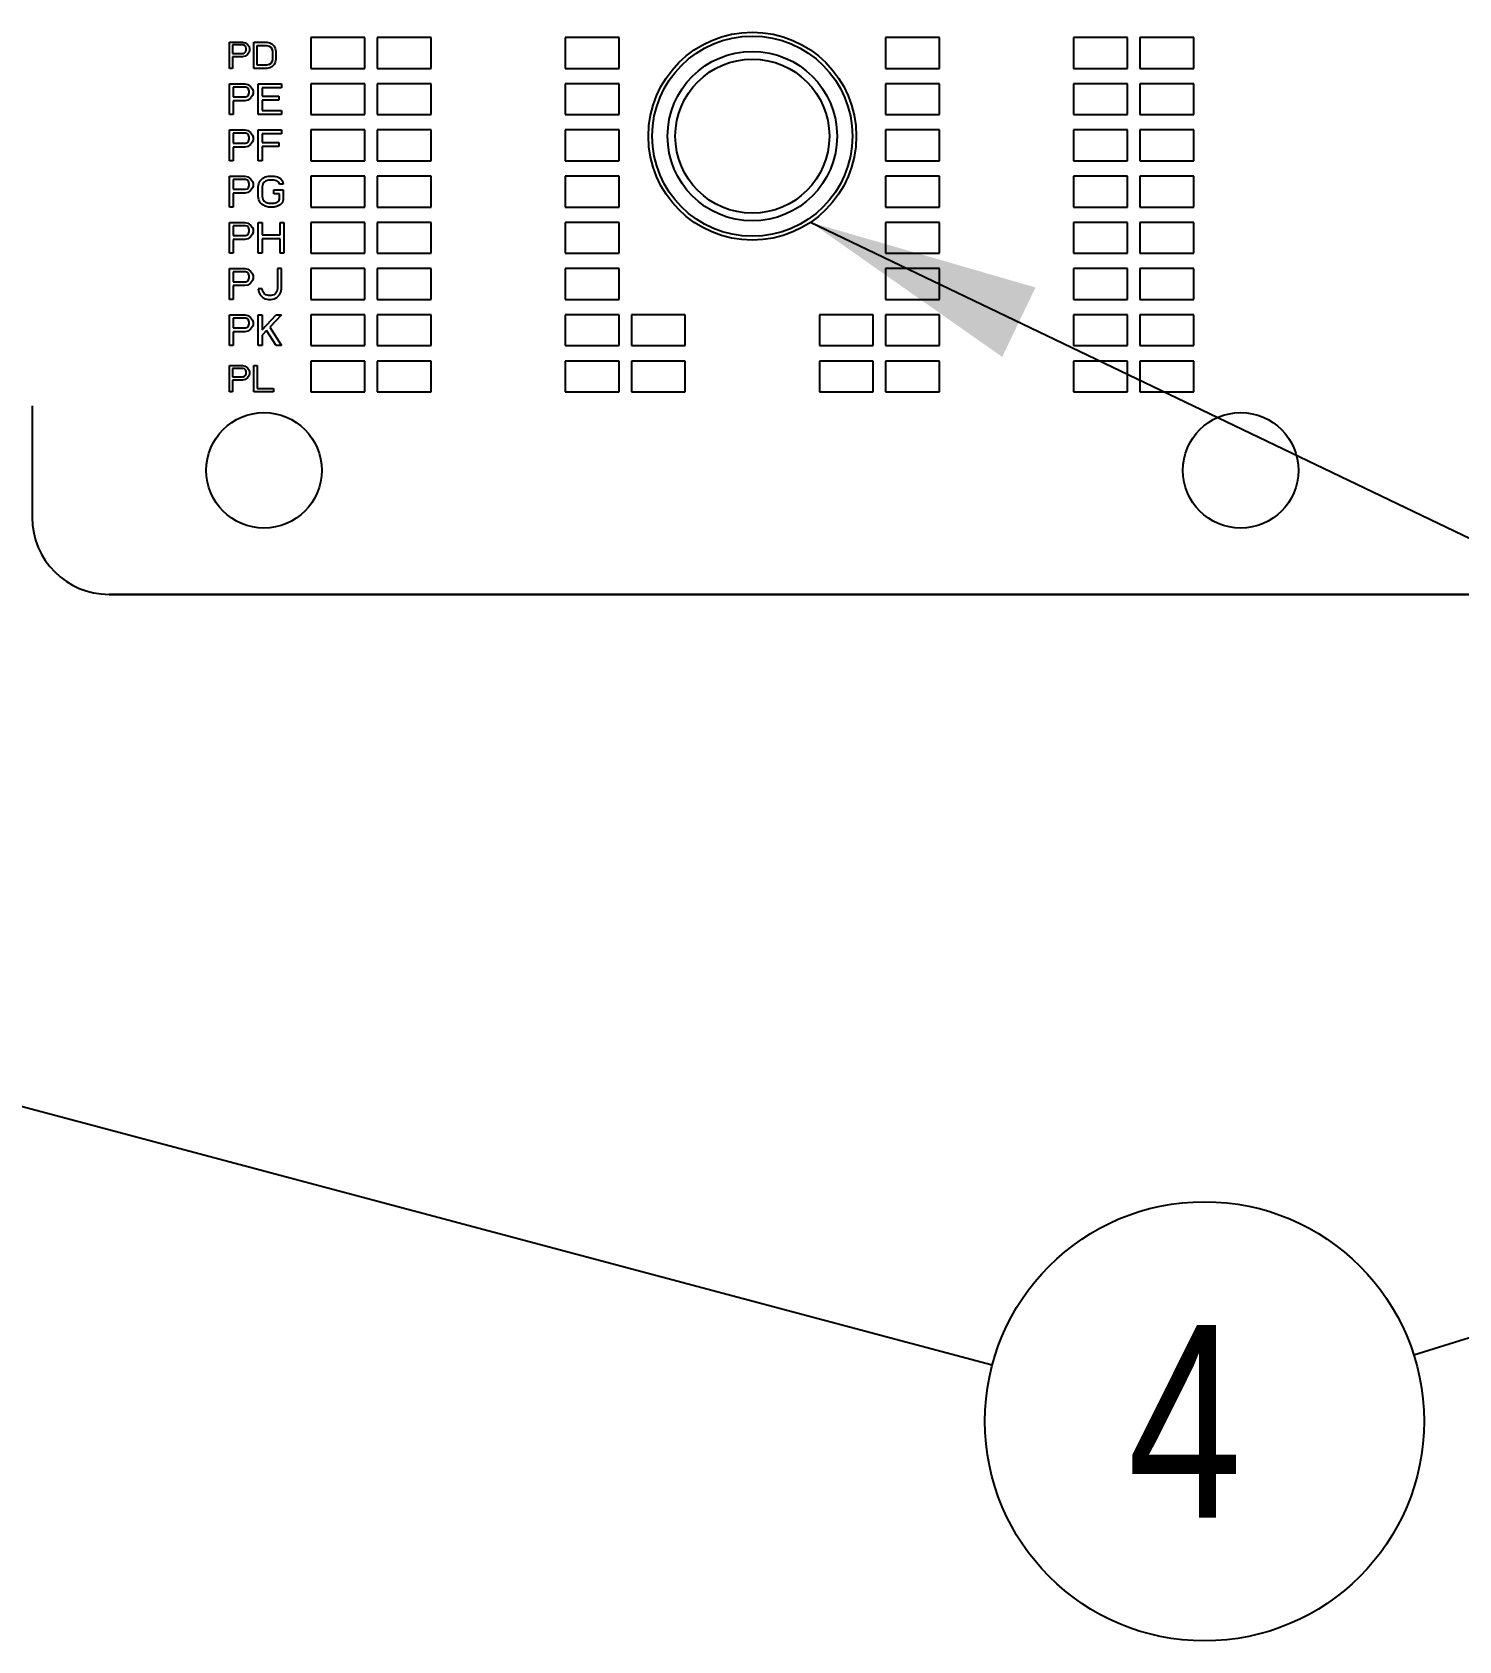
# Model space of a CAD drawing. Header units: millimetres. Extents: x 0 to 594, y 0 to 420.
# Drawn here: x 466.25 to 484.77, y 243.33 to 264.22 of the extents above; entities that cross this region are included whole.
import ezdxf

# ---------------------------------------------------------------- set-up
doc = ezdxf.new("R2010")
doc.units = ezdxf.units.MM
doc.header["$LTSCALE"] = 32.67
doc.layers.get('0').update_dxf_attribs({"linetype": 'CONTINUOUS'})
for name, color, linetype in [('00_ASM_ALL_COMPONENTS_5', 7, 'CONTINUOUS'), ('20_ALL_FEATURES', 7, 'CONTINUOUS'), ('ASSEM_MEM', 7, 'CONTINUOUS')]:
    doc.layers.add(name, color=color, linetype=linetype)
doc.styles.get("Standard").update_dxf_attribs({"font": 'txt', "width": 0.8})
doc.dimstyles.get("Standard").update_dxf_attribs({"dimtxt": 2.5, "dimasz": 3, "dimexe": 1.5, "dimexo": 1.2, "dimtad": 1, "dimdsep": 46, "dimtxsty": 'STANDARD', "dimblk": '_FILLED', "dimblk1": '_FILLED', "dimblk2": '_FILLED', "dimcen": 0.09, "dimazin": 2, "dimtol": 1, "dimtp": 0.01, "dimtm": 0.01, "dimtfac": 1, "dimtofl": 0, "dimtmove": 0, "dimatfit": 3, "dimldrblk": '_FILLED', "dimfxl": 1, "dimtolj": 1, "dimarcsym": 0})

# ---------------------------------------------------------------- blocks, each defined once
blk = doc.blocks.new('_FILLED')
at = {"color": 0, "linetype": 'BYBLOCK'}
blk.add_solid([(0, 0), (-1, 0.1667), (-1, -0.1667)], dxfattribs=at)
blk = doc.blocks.new('BALLOON_BL9', base_point=(481.467, 246.178))
at = {"color": 7, "linetype": 'CONTINUOUS'}
blk.add_circle((481.467, 246.178), 2.851, dxfattribs=at)
at = {"color": 7, "linetype": 'CONTINUOUS', "insert": (480.467, 247.428), "char_height": 2.5, "width": 2, "attachment_point": 1, "line_spacing_factor": 0.9}
blk.add_mtext('4', dxfattribs=at)

msp = doc.modelspace()

# ---------------------------------------------------------------- linework, layer by layer
at = {"color": 7, "linetype": 'CONTINUOUS'}
for p, q in [((466.247, 259.365), (466.247, 257.915)), ((467.247, 256.915), (499.947, 256.915))]:
    msp.add_line(p, q, dxfattribs=at)
for centre, radius in [((475.597, 262.865), 1.35), ((469.257, 258.525), 0.75), ((481.937, 258.525), 0.75)]:
    msp.add_circle(centre, radius, dxfattribs=at)
msp.add_arc((467.247, 257.915), 1, 180, 270, dxfattribs=at)
at = {"layer": '00_ASM_ALL_COMPONENTS_5', "color": 7, "linetype": 'CONTINUOUS'}
for radius in [1.3, 1.1, 1]:
    msp.add_circle((475.597, 262.865), radius, dxfattribs=at)
at = {"layer": '20_ALL_FEATURES', "color": 5, "linetype": 'CONTINUOUS'}
for p, q in [((470.567, 264.145), (469.867, 264.145)), ((469.867, 264.145), (469.867, 263.745)), ((470.567, 263.745), (470.567, 264.145)), ((471.427, 264.145), (470.727, 264.145)), ((470.727, 264.145), (470.727, 263.745)), ((471.427, 263.745), (471.427, 264.145)), ((473.867, 264.145), (473.167, 264.145)), ((473.167, 264.145), (473.167, 263.745)), ((473.867, 263.745), (473.867, 264.145)), ((478.027, 264.145), (477.327, 264.145)), ((477.327, 264.145), (477.327, 263.745)), ((478.027, 263.745), (478.027, 264.145)), ((480.467, 264.145), (479.767, 264.145)), ((479.767, 264.145), (479.767, 263.745)), ((480.467, 263.745), (480.467, 264.145)), ((481.327, 264.145), (480.627, 264.145)), ((480.627, 264.145), (480.627, 263.745)), ((481.327, 263.745), (481.327, 264.145)), ((469.867, 263.745), (470.567, 263.745)), ((470.727, 263.745), (471.427, 263.745)), ((473.167, 263.745), (473.867, 263.745)), ((477.327, 263.745), (478.027, 263.745)), ((479.767, 263.745), (480.467, 263.745)), ((480.627, 263.745), (481.327, 263.745)), ((470.567, 263.545), (469.867, 263.545)), ((469.867, 263.545), (469.867, 263.145)), ((470.567, 263.145), (470.567, 263.545)), ((471.427, 263.545), (470.727, 263.545)), ((470.727, 263.545), (470.727, 263.145)), ((471.427, 263.145), (471.427, 263.545)), ((473.867, 263.545), (473.167, 263.545)), ((473.167, 263.545), (473.167, 263.145)), ((473.867, 263.145), (473.867, 263.545)), ((478.027, 263.545), (477.327, 263.545)), ((477.327, 263.545), (477.327, 263.145)), ((478.027, 263.145), (478.027, 263.545)), ((480.467, 263.545), (479.767, 263.545)), ((479.767, 263.545), (479.767, 263.145)), ((480.467, 263.145), (480.467, 263.545)), ((481.327, 263.545), (480.627, 263.545)), ((480.627, 263.545), (480.627, 263.145)), ((481.327, 263.145), (481.327, 263.545)), ((469.867, 263.145), (470.567, 263.145)), ((470.727, 263.145), (471.427, 263.145)), ((473.167, 263.145), (473.867, 263.145)), ((477.327, 263.145), (478.027, 263.145)), ((479.767, 263.145), (480.467, 263.145)), ((480.627, 263.145), (481.327, 263.145)), ((470.567, 262.945), (469.867, 262.945)), ((469.867, 262.945), (469.867, 262.545)), ((470.567, 262.545), (470.567, 262.945)), ((471.427, 262.945), (470.727, 262.945)), ((470.727, 262.945), (470.727, 262.545)), ((471.427, 262.545), (471.427, 262.945)), ((473.867, 262.945), (473.167, 262.945)), ((473.167, 262.945), (473.167, 262.545)), ((473.867, 262.545), (473.867, 262.945)), ((478.027, 262.945), (477.327, 262.945)), ((477.327, 262.945), (477.327, 262.545)), ((478.027, 262.545), (478.027, 262.945)), ((480.467, 262.945), (479.767, 262.945)), ((479.767, 262.945), (479.767, 262.545)), ((480.467, 262.545), (480.467, 262.945)), ((481.327, 262.945), (480.627, 262.945)), ((480.627, 262.945), (480.627, 262.545)), ((481.327, 262.545), (481.327, 262.945)), ((469.867, 262.545), (470.567, 262.545)), ((470.567, 262.345), (469.867, 262.345)), ((469.867, 262.345), (469.867, 261.945)), ((470.567, 261.945), (470.567, 262.345)), ((470.727, 262.545), (471.427, 262.545)), ((471.427, 262.345), (470.727, 262.345)), ((470.727, 262.345), (470.727, 261.945)), ((471.427, 261.945), (471.427, 262.345)), ((473.167, 262.545), (473.867, 262.545)), ((473.867, 262.345), (473.167, 262.345)), ((473.167, 262.345), (473.167, 261.945)), ((473.867, 261.945), (473.867, 262.345)), ((477.327, 262.545), (478.027, 262.545)), ((478.027, 262.345), (477.327, 262.345)), ((477.327, 262.345), (477.327, 261.945)), ((478.027, 261.945), (478.027, 262.345)), ((479.767, 262.545), (480.467, 262.545)), ((480.467, 262.345), (479.767, 262.345)), ((479.767, 262.345), (479.767, 261.945)), ((480.467, 261.945), (480.467, 262.345)), ((480.627, 262.545), (481.327, 262.545)), ((481.327, 262.345), (480.627, 262.345)), ((480.627, 262.345), (480.627, 261.945)), ((481.327, 261.945), (481.327, 262.345)), ((469.867, 261.945), (470.567, 261.945)), ((470.727, 261.945), (471.427, 261.945)), ((473.167, 261.945), (473.867, 261.945)), ((477.327, 261.945), (478.027, 261.945)), ((479.767, 261.945), (480.467, 261.945)), ((480.627, 261.945), (481.327, 261.945)), ((470.567, 261.745), (469.867, 261.745)), ((469.867, 261.745), (469.867, 261.345)), ((470.567, 261.345), (470.567, 261.745)), ((471.427, 261.745), (470.727, 261.745)), ((470.727, 261.745), (470.727, 261.345)), ((471.427, 261.345), (471.427, 261.745)), ((473.867, 261.745), (473.167, 261.745)), ((473.167, 261.745), (473.167, 261.345)), ((473.867, 261.345), (473.867, 261.745)), ((478.027, 261.745), (477.327, 261.745)), ((477.327, 261.745), (477.327, 261.345)), ((478.027, 261.345), (478.027, 261.745)), ((480.467, 261.745), (479.767, 261.745)), ((479.767, 261.745), (479.767, 261.345)), ((480.467, 261.345), (480.467, 261.745)), ((481.327, 261.745), (480.627, 261.745)), ((480.627, 261.745), (480.627, 261.345)), ((481.327, 261.345), (481.327, 261.745)), ((469.867, 261.345), (470.567, 261.345)), ((470.727, 261.345), (471.427, 261.345)), ((473.167, 261.345), (473.867, 261.345)), ((477.327, 261.345), (478.027, 261.345)), ((479.767, 261.345), (480.467, 261.345)), ((480.627, 261.345), (481.327, 261.345)), ((470.567, 261.145), (469.867, 261.145)), ((469.867, 261.145), (469.867, 260.745)), ((470.567, 260.745), (470.567, 261.145)), ((471.427, 261.145), (470.727, 261.145)), ((470.727, 261.145), (470.727, 260.745)), ((471.427, 260.745), (471.427, 261.145)), ((473.867, 261.145), (473.167, 261.145)), ((473.167, 261.145), (473.167, 260.745)), ((473.867, 260.745), (473.867, 261.145)), ((478.027, 261.145), (477.327, 261.145)), ((477.327, 261.145), (477.327, 260.745)), ((478.027, 260.745), (478.027, 261.145)), ((480.467, 261.145), (479.767, 261.145)), ((479.767, 261.145), (479.767, 260.745)), ((480.467, 260.745), (480.467, 261.145)), ((481.327, 261.145), (480.627, 261.145)), ((480.627, 261.145), (480.627, 260.745)), ((481.327, 260.745), (481.327, 261.145)), ((469.867, 260.745), (470.567, 260.745)), ((470.727, 260.745), (471.427, 260.745)), ((473.167, 260.745), (473.867, 260.745)), ((477.327, 260.745), (478.027, 260.745)), ((479.767, 260.745), (480.467, 260.745)), ((480.627, 260.745), (481.327, 260.745)), ((470.567, 260.545), (469.867, 260.545)), ((469.867, 260.545), (469.867, 260.145)), ((470.567, 260.145), (470.567, 260.545)), ((471.427, 260.545), (470.727, 260.545)), ((470.727, 260.545), (470.727, 260.145)), ((471.427, 260.145), (471.427, 260.545)), ((473.867, 260.545), (473.167, 260.545)), ((473.167, 260.545), (473.167, 260.145)), ((473.867, 260.145), (473.867, 260.545)), ((474.727, 260.545), (474.027, 260.545)), ((474.027, 260.545), (474.027, 260.145)), ((474.727, 260.145), (474.727, 260.545)), ((477.167, 260.545), (476.467, 260.545)), ((476.467, 260.545), (476.467, 260.145)), ((477.167, 260.145), (477.167, 260.545)), ((478.027, 260.545), (477.327, 260.545)), ((477.327, 260.545), (477.327, 260.145)), ((478.027, 260.145), (478.027, 260.545)), ((480.467, 260.545), (479.767, 260.545)), ((479.767, 260.545), (479.767, 260.145)), ((480.467, 260.145), (480.467, 260.545)), ((481.327, 260.545), (480.627, 260.545)), ((480.627, 260.545), (480.627, 260.145)), ((481.327, 260.145), (481.327, 260.545)), ((469.867, 260.145), (470.567, 260.145)), ((470.727, 260.145), (471.427, 260.145)), ((473.167, 260.145), (473.867, 260.145)), ((474.027, 260.145), (474.727, 260.145)), ((476.467, 260.145), (477.167, 260.145)), ((477.327, 260.145), (478.027, 260.145)), ((479.767, 260.145), (480.467, 260.145)), ((480.627, 260.145), (481.327, 260.145)), ((470.567, 259.945), (469.867, 259.945)), ((469.867, 259.945), (469.867, 259.545)), ((470.567, 259.545), (470.567, 259.945)), ((471.427, 259.945), (470.727, 259.945)), ((470.727, 259.945), (470.727, 259.545)), ((471.427, 259.545), (471.427, 259.945)), ((473.867, 259.945), (473.167, 259.945)), ((473.167, 259.945), (473.167, 259.545)), ((473.867, 259.545), (473.867, 259.945)), ((474.727, 259.945), (474.027, 259.945)), ((474.027, 259.945), (474.027, 259.545)), ((474.727, 259.545), (474.727, 259.945)), ((477.167, 259.945), (476.467, 259.945)), ((476.467, 259.945), (476.467, 259.545)), ((477.167, 259.545), (477.167, 259.945)), ((478.027, 259.945), (477.327, 259.945)), ((477.327, 259.945), (477.327, 259.545)), ((478.027, 259.545), (478.027, 259.945)), ((480.467, 259.945), (479.767, 259.945)), ((479.767, 259.945), (479.767, 259.545)), ((480.467, 259.545), (480.467, 259.945)), ((481.327, 259.945), (480.627, 259.945)), ((480.627, 259.945), (480.627, 259.545)), ((481.327, 259.545), (481.327, 259.945)), ((469.867, 259.545), (470.567, 259.545)), ((470.727, 259.545), (471.427, 259.545)), ((473.167, 259.545), (473.867, 259.545)), ((474.027, 259.545), (474.727, 259.545)), ((476.467, 259.545), (477.167, 259.545)), ((477.327, 259.545), (478.027, 259.545)), ((479.767, 259.545), (480.467, 259.545)), ((480.627, 259.545), (481.327, 259.545))]:
    msp.add_line(p, q, dxfattribs=at)
at = {"layer": 'ASSEM_MEM', "color": 7, "linetype": 'CONTINUOUS'}
for p, q in [((468.808, 264.085), (468.978, 264.085)), ((468.808, 263.745), (468.808, 264.085)), ((468.985, 264.049), (468.85, 264.049)), ((468.85, 264.049), (468.85, 263.94)), ((468.978, 264.085), (469.013, 264.078)), ((469.006, 264.042), (468.985, 264.049)), ((469.02, 264.027), (469.006, 264.042)), ((469.013, 264.078), (469.041, 264.056)), ((469.027, 264.005), (469.02, 264.027)), ((469.041, 264.056), (469.063, 264.027)), ((469.063, 264.027), (469.07, 264.005)), ((469.126, 264.085), (469.296, 264.085)), ((469.126, 263.745), (469.126, 264.085)), ((469.169, 264.042), (469.296, 264.042)), ((469.169, 263.788), (469.169, 264.042)), ((469.296, 264.085), (469.332, 264.078)), ((469.296, 264.042), (469.325, 264.034)), ((469.325, 264.034), (469.346, 264.02)), ((469.332, 264.078), (469.36, 264.063)), ((469.346, 264.02), (469.36, 263.998)), ((469.36, 264.063), (469.389, 264.034)), ((469.389, 264.034), (469.403, 264.005)), ((468.85, 263.94), (468.985, 263.94)), ((468.978, 263.897), (468.85, 263.897)), ((468.85, 263.897), (468.85, 263.745)), ((469.013, 263.904), (468.978, 263.897)), ((468.985, 263.94), (469.006, 263.948)), ((469.006, 263.948), (469.02, 263.962)), ((469.041, 263.926), (469.013, 263.904)), ((469.02, 263.962), (469.027, 263.984)), ((469.027, 263.984), (469.027, 264.005)), ((469.063, 263.955), (469.041, 263.926)), ((469.07, 263.977), (469.063, 263.955)), ((469.07, 264.005), (469.07, 263.977)), ((469.346, 263.81), (469.325, 263.796)), ((469.36, 263.832), (469.346, 263.81)), ((469.36, 263.998), (469.367, 263.969)), ((469.367, 263.861), (469.36, 263.832)), ((469.367, 263.969), (469.367, 263.861)), ((469.403, 263.825), (469.389, 263.796)), ((469.403, 264.005), (469.41, 263.969)), ((469.41, 263.861), (469.403, 263.825)), ((469.41, 263.969), (469.41, 263.861)), ((468.85, 263.745), (468.808, 263.745)), ((469.296, 263.745), (469.126, 263.745)), ((469.296, 263.788), (469.169, 263.788)), ((469.325, 263.796), (469.296, 263.788)), ((469.332, 263.752), (469.296, 263.745)), ((469.36, 263.767), (469.332, 263.752)), ((469.389, 263.796), (469.36, 263.767)), ((468.808, 263.545), (469.008, 263.545)), ((468.808, 263.145), (468.808, 263.545)), ((469.016, 263.502), (468.858, 263.502)), ((468.858, 263.502), (468.858, 263.375)), ((469.008, 263.545), (469.049, 263.537)), ((469.041, 263.494), (469.016, 263.502)), ((469.058, 263.477), (469.041, 263.494)), ((469.041, 263.383), (469.058, 263.4)), ((469.049, 263.537), (469.083, 263.511)), ((469.066, 263.451), (469.058, 263.477)), ((469.058, 263.4), (469.066, 263.426)), ((469.066, 263.426), (469.066, 263.451)), ((469.083, 263.511), (469.108, 263.477)), ((469.108, 263.392), (469.083, 263.358)), ((469.108, 263.477), (469.116, 263.451)), ((469.116, 263.417), (469.108, 263.392)), ((469.116, 263.451), (469.116, 263.417)), ((469.183, 263.545), (469.483, 263.545)), ((469.183, 263.145), (469.183, 263.545)), ((469.483, 263.494), (469.233, 263.494)), ((469.233, 263.494), (469.233, 263.383)), ((469.483, 263.545), (469.483, 263.494)), ((468.858, 263.375), (469.016, 263.375)), ((469.008, 263.324), (468.858, 263.324)), ((468.858, 263.324), (468.858, 263.145)), ((469.049, 263.332), (469.008, 263.324)), ((469.016, 263.375), (469.041, 263.383)), ((469.083, 263.358), (469.049, 263.332)), ((469.233, 263.383), (469.449, 263.383)), ((469.449, 263.332), (469.233, 263.332)), ((469.233, 263.332), (469.233, 263.196)), ((469.233, 263.196), (469.483, 263.196)), ((469.449, 263.383), (469.449, 263.332)), ((469.483, 263.196), (469.483, 263.145)), ((468.858, 263.145), (468.808, 263.145)), ((469.483, 263.145), (469.183, 263.145)), ((468.808, 262.945), (469.008, 262.945)), ((468.808, 262.545), (468.808, 262.945)), ((469.016, 262.902), (468.858, 262.902)), ((468.858, 262.902), (468.858, 262.775)), ((468.858, 262.775), (469.016, 262.775)), ((469.008, 262.945), (469.049, 262.937)), ((469.041, 262.894), (469.016, 262.902)), ((469.016, 262.775), (469.041, 262.783)), ((469.058, 262.877), (469.041, 262.894)), ((469.041, 262.783), (469.058, 262.8)), ((469.049, 262.937), (469.083, 262.911)), ((469.066, 262.851), (469.058, 262.877)), ((469.058, 262.8), (469.066, 262.826)), ((469.066, 262.826), (469.066, 262.851)), ((469.083, 262.911), (469.108, 262.877)), ((469.108, 262.792), (469.083, 262.758)), ((469.108, 262.877), (469.116, 262.851)), ((469.116, 262.817), (469.108, 262.792)), ((469.116, 262.851), (469.116, 262.817)), ((469.183, 262.945), (469.483, 262.945)), ((469.183, 262.545), (469.183, 262.945)), ((469.483, 262.894), (469.233, 262.894)), ((469.233, 262.894), (469.233, 262.783)), ((469.233, 262.783), (469.449, 262.783)), ((469.449, 262.783), (469.449, 262.732)), ((469.483, 262.945), (469.483, 262.894)), ((469.008, 262.724), (468.858, 262.724)), ((468.858, 262.724), (468.858, 262.545)), ((469.049, 262.732), (469.008, 262.724)), ((469.083, 262.758), (469.049, 262.732)), ((469.449, 262.732), (469.233, 262.732)), ((469.233, 262.732), (469.233, 262.545)), ((468.858, 262.545), (468.808, 262.545)), ((468.808, 262.345), (469.008, 262.345)), ((468.808, 261.945), (468.808, 262.345)), ((469.008, 262.345), (469.049, 262.337)), ((469.233, 262.545), (469.183, 262.545)), ((469.274, 262.337), (469.316, 262.345)), ((469.316, 262.345), (469.391, 262.345)), ((469.391, 262.345), (469.433, 262.337)), ((469.016, 262.302), (468.858, 262.302)), ((468.858, 262.302), (468.858, 262.175)), ((468.858, 262.175), (469.016, 262.175)), ((469.041, 262.294), (469.016, 262.302)), ((469.016, 262.175), (469.041, 262.183)), ((469.058, 262.277), (469.041, 262.294)), ((469.041, 262.183), (469.058, 262.2)), ((469.049, 262.337), (469.083, 262.311)), ((469.083, 262.158), (469.049, 262.132)), ((469.066, 262.251), (469.058, 262.277)), ((469.058, 262.2), (469.066, 262.226)), ((469.066, 262.226), (469.066, 262.251)), ((469.083, 262.311), (469.108, 262.277)), ((469.108, 262.192), (469.083, 262.158)), ((469.108, 262.277), (469.116, 262.251)), ((469.116, 262.217), (469.108, 262.192)), ((469.116, 262.251), (469.116, 262.217)), ((469.183, 262.209), (469.191, 262.251)), ((469.183, 262.081), (469.183, 262.209)), ((469.191, 262.251), (469.208, 262.285)), ((469.208, 262.285), (469.241, 262.32)), ((469.241, 262.243), (469.233, 262.209)), ((469.233, 262.209), (469.233, 262.081)), ((469.241, 262.32), (469.274, 262.337)), ((469.258, 262.268), (469.241, 262.243)), ((469.283, 262.285), (469.258, 262.268)), ((469.316, 262.294), (469.283, 262.285)), ((469.391, 262.294), (469.316, 262.294)), ((469.383, 262.166), (469.508, 262.166)), ((469.383, 262.115), (469.383, 262.166)), ((469.424, 262.285), (469.391, 262.294)), ((469.449, 262.268), (469.424, 262.285)), ((469.433, 262.337), (469.466, 262.32)), ((469.458, 262.243), (469.449, 262.268)), ((469.508, 262.243), (469.458, 262.243)), ((469.466, 262.32), (469.499, 262.285)), ((469.499, 262.285), (469.508, 262.243)), ((469.508, 262.166), (469.508, 262.039)), ((468.858, 261.945), (468.808, 261.945)), ((469.008, 262.124), (468.858, 262.124)), ((468.858, 262.124), (468.858, 261.945)), ((469.049, 262.132), (469.008, 262.124)), ((469.191, 262.039), (469.183, 262.081)), ((469.208, 262.005), (469.191, 262.039)), ((469.241, 261.971), (469.208, 262.005)), ((469.233, 262.081), (469.241, 262.047)), ((469.241, 262.047), (469.258, 262.022)), ((469.274, 261.954), (469.241, 261.971)), ((469.258, 262.022), (469.283, 262.005)), ((469.316, 261.945), (469.274, 261.954)), ((469.283, 262.005), (469.316, 261.996)), ((469.316, 261.996), (469.391, 261.996)), ((469.391, 261.945), (469.316, 261.945)), ((469.458, 262.115), (469.383, 262.115)), ((469.391, 261.996), (469.424, 262.005)), ((469.433, 261.954), (469.391, 261.945)), ((469.424, 262.005), (469.449, 262.022)), ((469.466, 261.971), (469.433, 261.954)), ((469.449, 262.022), (469.458, 262.047)), ((469.458, 262.047), (469.458, 262.115)), ((469.499, 262.005), (469.466, 261.971)), ((469.508, 262.039), (469.499, 262.005)), ((468.808, 261.745), (469.008, 261.745)), ((468.808, 261.345), (468.808, 261.745)), ((469.008, 261.745), (469.049, 261.737)), ((469.049, 261.737), (469.083, 261.711)), ((469.183, 261.745), (469.233, 261.745)), ((469.183, 261.345), (469.183, 261.745)), ((469.233, 261.745), (469.233, 261.583)), ((469.466, 261.745), (469.516, 261.745)), ((469.466, 261.583), (469.466, 261.745)), ((469.516, 261.745), (469.516, 261.345)), ((469.016, 261.702), (468.858, 261.702)), ((468.858, 261.702), (468.858, 261.575)), ((468.858, 261.575), (469.016, 261.575)), ((469.008, 261.524), (468.858, 261.524)), ((468.858, 261.524), (468.858, 261.345)), ((469.049, 261.532), (469.008, 261.524)), ((469.041, 261.694), (469.016, 261.702)), ((469.016, 261.575), (469.041, 261.583)), ((469.058, 261.677), (469.041, 261.694)), ((469.041, 261.583), (469.058, 261.6)), ((469.083, 261.558), (469.049, 261.532)), ((469.066, 261.651), (469.058, 261.677)), ((469.058, 261.6), (469.066, 261.626)), ((469.066, 261.626), (469.066, 261.651)), ((469.083, 261.711), (469.108, 261.677)), ((469.108, 261.592), (469.083, 261.558)), ((469.108, 261.677), (469.116, 261.651)), ((469.116, 261.617), (469.108, 261.592)), ((469.116, 261.651), (469.116, 261.617)), ((469.233, 261.583), (469.466, 261.583)), ((469.466, 261.532), (469.233, 261.532)), ((469.233, 261.532), (469.233, 261.345)), ((469.466, 261.345), (469.466, 261.532)), ((468.858, 261.345), (468.808, 261.345)), ((469.233, 261.345), (469.183, 261.345)), ((469.516, 261.345), (469.466, 261.345)), ((468.808, 261.145), (469.008, 261.145)), ((468.808, 260.745), (468.808, 261.145)), ((469.016, 261.102), (468.858, 261.102)), ((468.858, 261.102), (468.858, 260.975)), ((469.008, 261.145), (469.049, 261.137)), ((469.041, 261.094), (469.016, 261.102)), ((469.058, 261.077), (469.041, 261.094)), ((469.049, 261.137), (469.083, 261.111)), ((469.083, 261.111), (469.108, 261.077)), ((469.483, 261.145), (469.433, 261.145)), ((469.433, 261.145), (469.433, 260.881)), ((469.483, 260.881), (469.483, 261.145)), ((468.858, 260.975), (469.016, 260.975)), ((469.008, 260.924), (468.858, 260.924)), ((468.858, 260.924), (468.858, 260.745)), ((469.049, 260.932), (469.008, 260.924)), ((469.016, 260.975), (469.041, 260.983)), ((469.041, 260.983), (469.058, 261)), ((469.083, 260.958), (469.049, 260.932)), ((469.066, 261.051), (469.058, 261.077)), ((469.058, 261), (469.066, 261.026)), ((469.066, 261.026), (469.066, 261.051)), ((469.108, 260.992), (469.083, 260.958)), ((469.108, 261.077), (469.116, 261.051)), ((469.116, 261.017), (469.108, 260.992)), ((469.116, 261.051), (469.116, 261.017)), ((468.858, 260.745), (468.808, 260.745)), ((469.233, 260.881), (469.183, 260.881)), ((469.183, 260.881), (469.191, 260.839)), ((469.191, 260.839), (469.208, 260.805)), ((469.208, 260.805), (469.241, 260.771)), ((469.241, 260.847), (469.233, 260.881)), ((469.258, 260.822), (469.241, 260.847)), ((469.241, 260.771), (469.274, 260.754)), ((469.283, 260.805), (469.258, 260.822)), ((469.274, 260.754), (469.316, 260.745)), ((469.316, 260.796), (469.283, 260.805)), ((469.349, 260.796), (469.316, 260.796)), ((469.316, 260.745), (469.349, 260.745)), ((469.383, 260.805), (469.349, 260.796)), ((469.349, 260.745), (469.391, 260.754)), ((469.408, 260.822), (469.383, 260.805)), ((469.391, 260.754), (469.424, 260.771)), ((469.424, 260.847), (469.408, 260.822)), ((469.433, 260.881), (469.424, 260.847)), ((469.424, 260.771), (469.458, 260.805)), ((469.458, 260.805), (469.474, 260.839)), ((469.474, 260.839), (469.483, 260.881)), ((468.808, 260.545), (469.008, 260.545)), ((468.808, 260.145), (468.808, 260.545)), ((469.016, 260.502), (468.858, 260.502)), ((468.858, 260.502), (468.858, 260.375)), ((469.008, 260.545), (469.049, 260.537)), ((469.041, 260.494), (469.016, 260.502)), ((469.058, 260.477), (469.041, 260.494)), ((469.049, 260.537), (469.083, 260.511)), ((469.066, 260.451), (469.058, 260.477)), ((469.083, 260.511), (469.108, 260.477)), ((469.108, 260.477), (469.116, 260.451)), ((469.183, 260.545), (469.233, 260.545)), ((469.183, 260.145), (469.183, 260.545)), ((469.233, 260.545), (469.233, 260.349)), ((469.233, 260.349), (469.416, 260.545)), ((469.483, 260.545), (469.333, 260.383)), ((469.416, 260.545), (469.483, 260.545)), ((468.858, 260.375), (469.016, 260.375)), ((469.008, 260.324), (468.858, 260.324)), ((468.858, 260.324), (468.858, 260.145)), ((469.049, 260.332), (469.008, 260.324)), ((469.016, 260.375), (469.041, 260.383)), ((469.041, 260.383), (469.058, 260.4)), ((469.083, 260.358), (469.049, 260.332)), ((469.058, 260.4), (469.066, 260.426)), ((469.066, 260.426), (469.066, 260.451)), ((469.108, 260.392), (469.083, 260.358)), ((469.116, 260.417), (469.108, 260.392)), ((469.116, 260.451), (469.116, 260.417)), ((469.291, 260.341), (469.233, 260.281)), ((469.233, 260.281), (469.233, 260.145)), ((469.416, 260.145), (469.291, 260.341)), ((469.333, 260.383), (469.483, 260.145)), ((468.858, 260.145), (468.808, 260.145)), ((469.233, 260.145), (469.183, 260.145)), ((469.483, 260.145), (469.416, 260.145)), ((468.808, 259.886), (468.978, 259.886)), ((468.808, 259.546), (468.808, 259.886)), ((468.985, 259.85), (468.85, 259.85)), ((468.85, 259.85), (468.85, 259.741)), ((468.978, 259.886), (469.013, 259.878)), ((469.006, 259.842), (468.985, 259.85)), ((469.02, 259.828), (469.006, 259.842)), ((469.013, 259.878), (469.041, 259.857)), ((469.041, 259.857), (469.063, 259.828)), ((469.126, 259.886), (469.169, 259.886)), ((469.126, 259.546), (469.126, 259.886)), ((469.169, 259.886), (469.169, 259.589)), ((468.85, 259.741), (468.985, 259.741)), ((468.978, 259.698), (468.85, 259.698)), ((468.85, 259.698), (468.85, 259.546)), ((469.013, 259.705), (468.978, 259.698)), ((468.985, 259.741), (469.006, 259.748)), ((469.006, 259.748), (469.02, 259.763)), ((469.041, 259.727), (469.013, 259.705)), ((469.027, 259.806), (469.02, 259.828)), ((469.02, 259.763), (469.027, 259.784)), ((469.027, 259.784), (469.027, 259.806)), ((469.063, 259.755), (469.041, 259.727)), ((469.063, 259.828), (469.07, 259.806)), ((469.07, 259.777), (469.063, 259.755)), ((469.07, 259.806), (469.07, 259.777)), ((468.85, 259.546), (468.808, 259.546)), ((469.381, 259.546), (469.126, 259.546)), ((469.169, 259.589), (469.381, 259.589)), ((469.381, 259.589), (469.381, 259.546)), ((466.247, 259.365), (466.247, 257.915)), ((499.947, 256.915), (467.247, 256.915))]:
    msp.add_line(p, q, dxfattribs=at)
at = {"layer": 'ASSEM_MEM', "color": 3, "linetype": 'CONTINUOUS'}
for p, q in [((470.567, 264.145), (469.867, 264.145)), ((469.867, 264.145), (469.867, 263.745)), ((470.567, 263.745), (470.567, 264.145)), ((471.427, 264.145), (470.727, 264.145)), ((470.727, 264.145), (470.727, 263.745)), ((471.427, 263.745), (471.427, 264.145)), ((473.867, 264.145), (473.167, 264.145)), ((473.167, 264.145), (473.167, 263.745)), ((473.867, 263.745), (473.867, 264.145)), ((478.027, 264.145), (477.327, 264.145)), ((477.327, 264.145), (477.327, 263.745)), ((478.027, 263.745), (478.027, 264.145)), ((480.467, 264.145), (479.767, 264.145)), ((479.767, 264.145), (479.767, 263.745)), ((480.467, 263.745), (480.467, 264.145)), ((481.327, 264.145), (480.627, 264.145)), ((480.627, 264.145), (480.627, 263.745)), ((481.327, 263.745), (481.327, 264.145)), ((469.867, 263.745), (470.567, 263.745)), ((470.727, 263.745), (471.427, 263.745)), ((473.167, 263.745), (473.867, 263.745)), ((477.327, 263.745), (478.027, 263.745)), ((479.767, 263.745), (480.467, 263.745)), ((480.627, 263.745), (481.327, 263.745)), ((470.567, 263.545), (469.867, 263.545)), ((469.867, 263.545), (469.867, 263.145)), ((470.567, 263.145), (470.567, 263.545)), ((471.427, 263.545), (470.727, 263.545)), ((470.727, 263.545), (470.727, 263.145)), ((471.427, 263.145), (471.427, 263.545)), ((473.867, 263.545), (473.167, 263.545)), ((473.167, 263.545), (473.167, 263.145)), ((473.867, 263.145), (473.867, 263.545)), ((478.027, 263.545), (477.327, 263.545)), ((477.327, 263.545), (477.327, 263.145)), ((478.027, 263.145), (478.027, 263.545)), ((480.467, 263.545), (479.767, 263.545)), ((479.767, 263.545), (479.767, 263.145)), ((480.467, 263.145), (480.467, 263.545)), ((481.327, 263.545), (480.627, 263.545)), ((480.627, 263.545), (480.627, 263.145)), ((481.327, 263.145), (481.327, 263.545)), ((469.867, 263.145), (470.567, 263.145)), ((470.727, 263.145), (471.427, 263.145)), ((473.167, 263.145), (473.867, 263.145)), ((477.327, 263.145), (478.027, 263.145)), ((479.767, 263.145), (480.467, 263.145)), ((480.627, 263.145), (481.327, 263.145)), ((470.567, 262.945), (469.867, 262.945)), ((469.867, 262.945), (469.867, 262.545)), ((470.567, 262.545), (470.567, 262.945)), ((471.427, 262.945), (470.727, 262.945)), ((470.727, 262.945), (470.727, 262.545)), ((471.427, 262.545), (471.427, 262.945)), ((473.867, 262.945), (473.167, 262.945)), ((473.167, 262.945), (473.167, 262.545)), ((473.867, 262.545), (473.867, 262.945)), ((478.027, 262.945), (477.327, 262.945)), ((477.327, 262.945), (477.327, 262.545)), ((478.027, 262.545), (478.027, 262.945)), ((480.467, 262.945), (479.767, 262.945)), ((479.767, 262.945), (479.767, 262.545)), ((480.467, 262.545), (480.467, 262.945)), ((481.327, 262.945), (480.627, 262.945)), ((480.627, 262.945), (480.627, 262.545)), ((481.327, 262.545), (481.327, 262.945)), ((469.867, 262.545), (470.567, 262.545)), ((470.567, 262.345), (469.867, 262.345)), ((469.867, 262.345), (469.867, 261.945)), ((470.567, 261.945), (470.567, 262.345)), ((470.727, 262.545), (471.427, 262.545)), ((471.427, 262.345), (470.727, 262.345)), ((470.727, 262.345), (470.727, 261.945)), ((471.427, 261.945), (471.427, 262.345)), ((473.167, 262.545), (473.867, 262.545)), ((473.867, 262.345), (473.167, 262.345)), ((473.167, 262.345), (473.167, 261.945)), ((473.867, 261.945), (473.867, 262.345)), ((477.327, 262.545), (478.027, 262.545)), ((478.027, 262.345), (477.327, 262.345)), ((477.327, 262.345), (477.327, 261.945)), ((478.027, 261.945), (478.027, 262.345)), ((479.767, 262.545), (480.467, 262.545)), ((480.467, 262.345), (479.767, 262.345)), ((479.767, 262.345), (479.767, 261.945)), ((480.467, 261.945), (480.467, 262.345)), ((480.627, 262.545), (481.327, 262.545)), ((481.327, 262.345), (480.627, 262.345)), ((480.627, 262.345), (480.627, 261.945)), ((481.327, 261.945), (481.327, 262.345)), ((469.867, 261.945), (470.567, 261.945)), ((470.727, 261.945), (471.427, 261.945)), ((473.167, 261.945), (473.867, 261.945)), ((477.327, 261.945), (478.027, 261.945)), ((479.767, 261.945), (480.467, 261.945)), ((480.627, 261.945), (481.327, 261.945)), ((470.567, 261.745), (469.867, 261.745)), ((469.867, 261.745), (469.867, 261.345)), ((470.567, 261.345), (470.567, 261.745)), ((471.427, 261.745), (470.727, 261.745)), ((470.727, 261.745), (470.727, 261.345)), ((471.427, 261.345), (471.427, 261.745)), ((473.867, 261.745), (473.167, 261.745)), ((473.167, 261.745), (473.167, 261.345)), ((473.867, 261.345), (473.867, 261.745)), ((478.027, 261.745), (477.327, 261.745)), ((477.327, 261.745), (477.327, 261.345)), ((478.027, 261.345), (478.027, 261.745)), ((480.467, 261.745), (479.767, 261.745)), ((479.767, 261.745), (479.767, 261.345)), ((480.467, 261.345), (480.467, 261.745)), ((481.327, 261.745), (480.627, 261.745)), ((480.627, 261.745), (480.627, 261.345)), ((481.327, 261.345), (481.327, 261.745)), ((469.867, 261.345), (470.567, 261.345)), ((470.727, 261.345), (471.427, 261.345)), ((473.167, 261.345), (473.867, 261.345)), ((477.327, 261.345), (478.027, 261.345)), ((479.767, 261.345), (480.467, 261.345)), ((480.627, 261.345), (481.327, 261.345)), ((470.567, 261.145), (469.867, 261.145)), ((469.867, 261.145), (469.867, 260.745)), ((470.567, 260.745), (470.567, 261.145)), ((471.427, 261.145), (470.727, 261.145)), ((470.727, 261.145), (470.727, 260.745)), ((471.427, 260.745), (471.427, 261.145)), ((473.867, 261.145), (473.167, 261.145)), ((473.167, 261.145), (473.167, 260.745)), ((473.867, 260.745), (473.867, 261.145)), ((478.027, 261.145), (477.327, 261.145)), ((477.327, 261.145), (477.327, 260.745)), ((478.027, 260.745), (478.027, 261.145)), ((480.467, 261.145), (479.767, 261.145)), ((479.767, 261.145), (479.767, 260.745)), ((480.467, 260.745), (480.467, 261.145)), ((481.327, 261.145), (480.627, 261.145)), ((480.627, 261.145), (480.627, 260.745)), ((481.327, 260.745), (481.327, 261.145)), ((469.867, 260.745), (470.567, 260.745)), ((470.727, 260.745), (471.427, 260.745)), ((473.167, 260.745), (473.867, 260.745)), ((477.327, 260.745), (478.027, 260.745)), ((479.767, 260.745), (480.467, 260.745)), ((480.627, 260.745), (481.327, 260.745)), ((470.567, 260.545), (469.867, 260.545)), ((469.867, 260.545), (469.867, 260.145)), ((470.567, 260.145), (470.567, 260.545)), ((471.427, 260.545), (470.727, 260.545)), ((470.727, 260.545), (470.727, 260.145)), ((471.427, 260.145), (471.427, 260.545)), ((473.867, 260.545), (473.167, 260.545)), ((473.167, 260.545), (473.167, 260.145)), ((473.867, 260.145), (473.867, 260.545)), ((474.727, 260.545), (474.027, 260.545)), ((474.027, 260.545), (474.027, 260.145)), ((474.727, 260.145), (474.727, 260.545)), ((477.167, 260.545), (476.467, 260.545)), ((476.467, 260.545), (476.467, 260.145)), ((477.167, 260.145), (477.167, 260.545)), ((478.027, 260.545), (477.327, 260.545)), ((477.327, 260.545), (477.327, 260.145)), ((478.027, 260.145), (478.027, 260.545)), ((480.467, 260.545), (479.767, 260.545)), ((479.767, 260.545), (479.767, 260.145)), ((480.467, 260.145), (480.467, 260.545)), ((481.327, 260.545), (480.627, 260.545)), ((480.627, 260.545), (480.627, 260.145)), ((481.327, 260.145), (481.327, 260.545)), ((469.867, 260.145), (470.567, 260.145)), ((470.727, 260.145), (471.427, 260.145)), ((473.167, 260.145), (473.867, 260.145)), ((474.027, 260.145), (474.727, 260.145)), ((476.467, 260.145), (477.167, 260.145)), ((477.327, 260.145), (478.027, 260.145)), ((479.767, 260.145), (480.467, 260.145)), ((480.627, 260.145), (481.327, 260.145)), ((470.567, 259.945), (469.867, 259.945)), ((469.867, 259.945), (469.867, 259.545)), ((470.567, 259.545), (470.567, 259.945)), ((471.427, 259.945), (470.727, 259.945)), ((470.727, 259.945), (470.727, 259.545)), ((471.427, 259.545), (471.427, 259.945)), ((473.867, 259.945), (473.167, 259.945)), ((473.167, 259.945), (473.167, 259.545)), ((473.867, 259.545), (473.867, 259.945)), ((474.727, 259.945), (474.027, 259.945)), ((474.027, 259.945), (474.027, 259.545)), ((474.727, 259.545), (474.727, 259.945)), ((477.167, 259.945), (476.467, 259.945)), ((476.467, 259.945), (476.467, 259.545)), ((477.167, 259.545), (477.167, 259.945)), ((478.027, 259.945), (477.327, 259.945)), ((477.327, 259.945), (477.327, 259.545)), ((478.027, 259.545), (478.027, 259.945)), ((480.467, 259.945), (479.767, 259.945)), ((479.767, 259.945), (479.767, 259.545)), ((480.467, 259.545), (480.467, 259.945)), ((481.327, 259.945), (480.627, 259.945)), ((480.627, 259.945), (480.627, 259.545)), ((481.327, 259.545), (481.327, 259.945)), ((469.867, 259.545), (470.567, 259.545)), ((470.727, 259.545), (471.427, 259.545)), ((473.167, 259.545), (473.867, 259.545)), ((474.027, 259.545), (474.727, 259.545)), ((476.467, 259.545), (477.167, 259.545)), ((477.327, 259.545), (478.027, 259.545)), ((479.767, 259.545), (480.467, 259.545)), ((480.627, 259.545), (481.327, 259.545))]:
    msp.add_line(p, q, dxfattribs=at)
at = {"layer": 'ASSEM_MEM', "color": 7, "linetype": 'CONTINUOUS'}
for centre, radius in [((475.597, 262.865), 1.35), ((469.257, 258.525), 0.75), ((481.937, 258.525), 0.75)]:
    msp.add_circle(centre, radius, dxfattribs=at)
msp.add_arc((467.247, 257.915), 1, 180, 270, dxfattribs=at)

# ---------------------------------------------------------------- block references
at = {"color": 7, "linetype": 'CONTINUOUS'}
msp.add_blockref('BALLOON_BL9', (481.467, 246.178), dxfattribs=at)

# ---------------------------------------------------------------- leaders
for points in [[(476.352, 261.746), (502.451, 249.236)], [(434.186, 258.765), (478.712, 246.912)], [(521.449, 258.765), (484.186, 247.035)]]:
    msp.add_leader(points, dimstyle='STANDARD', override={"dimtad": 0}, dxfattribs=at)

doc.saveas('drawing.dxf')
